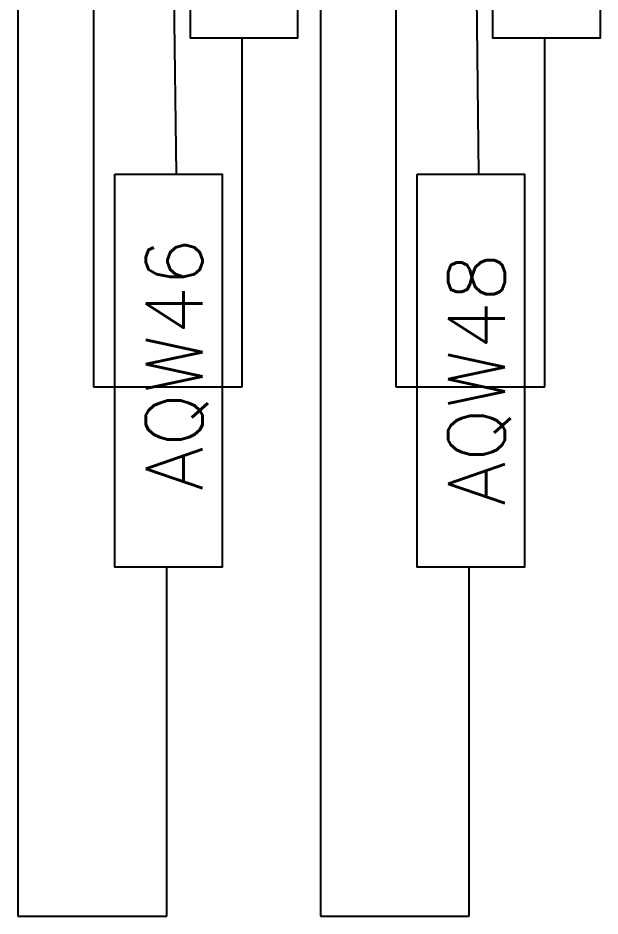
# Model space of a CAD drawing. Header units: inches. Extents: x 9000 to 22395, y 8106 to 17135.
# Drawn here: x 10448.5 to 10482.7, y 8232.7 to 8285.5 of the extents above; entities that cross this region are included whole.
import ezdxf

# ---------------------------------------------------------------- set-up
doc = ezdxf.new("R2010")
doc.units = ezdxf.units.IN
doc.header["$MEASUREMENT"] = 0
doc.layers.add('中间继电器', color=7, linetype='Continuous')
doc.layers.add('线槽', color=7, linetype='Continuous')
doc.styles.get("Standard").update_dxf_attribs({"font": 'txt', "bigfont": 'gbcbig.shx'})

msp = doc.modelspace()

# ---------------------------------------------------------------- linework, layer by layer
for p, q in [((10452.977, 8340.784), (10452.977, 8263.855)), ((10470.751, 8340.784), (10470.751, 8263.855)), ((10448.533, 8309.679), (10448.533, 8232.75)), ((10457.421, 8309.679), (10457.834, 8276.36)), ((10466.308, 8309.679), (10466.308, 8232.75)), ((10475.195, 8309.679), (10475.608, 8276.36)), ((10461.72, 8263.855), (10461.72, 8284.356)), ((10479.495, 8263.855), (10479.495, 8284.356)), ((10452.977, 8263.855), (10461.72, 8263.855)), ((10470.751, 8263.855), (10479.495, 8263.855)), ((10457.277, 8240.05), (10457.277, 8253.251)), ((10475.051, 8240.05), (10475.051, 8253.251)), ((10457.277, 8232.75), (10457.277, 8240.05)), ((10475.051, 8232.75), (10475.051, 8240.05)), ((10448.533, 8232.75), (10457.277, 8232.75)), ((10466.308, 8232.75), (10475.051, 8232.75))]:
    msp.add_line(p, q)
at = {"layer": '中间继电器', "color": 0}
for points in [[(10458.672, 8307.465), (10464.972, 8307.465), (10464.972, 8284.356), (10458.672, 8284.356)], [(10476.446, 8307.465), (10482.746, 8307.465), (10482.746, 8284.356), (10476.446, 8284.356)], [(10454.228, 8276.36), (10460.528, 8276.36), (10460.528, 8253.251), (10454.228, 8253.251)], [(10472.003, 8276.36), (10478.303, 8276.36), (10478.303, 8253.251), (10472.003, 8253.251)]]:
    msp.add_lwpolyline(points, close=True, dxfattribs=at)

# ---------------------------------------------------------------- texts
at = {"layer": '线槽', "color": 0, "char_height": 5, "width": 16.27296, "attachment_point": 1, "rotation": 90}
for s, insert in [('{\\H0.6667x;AQW46}', (10456.05, 8257.762)), ('{\\H0.6667x;AQW48}', (10473.824, 8256.876))]:
    msp.add_mtext(s, dxfattribs=dict(at, insert=insert))

doc.saveas('drawing.dxf')
